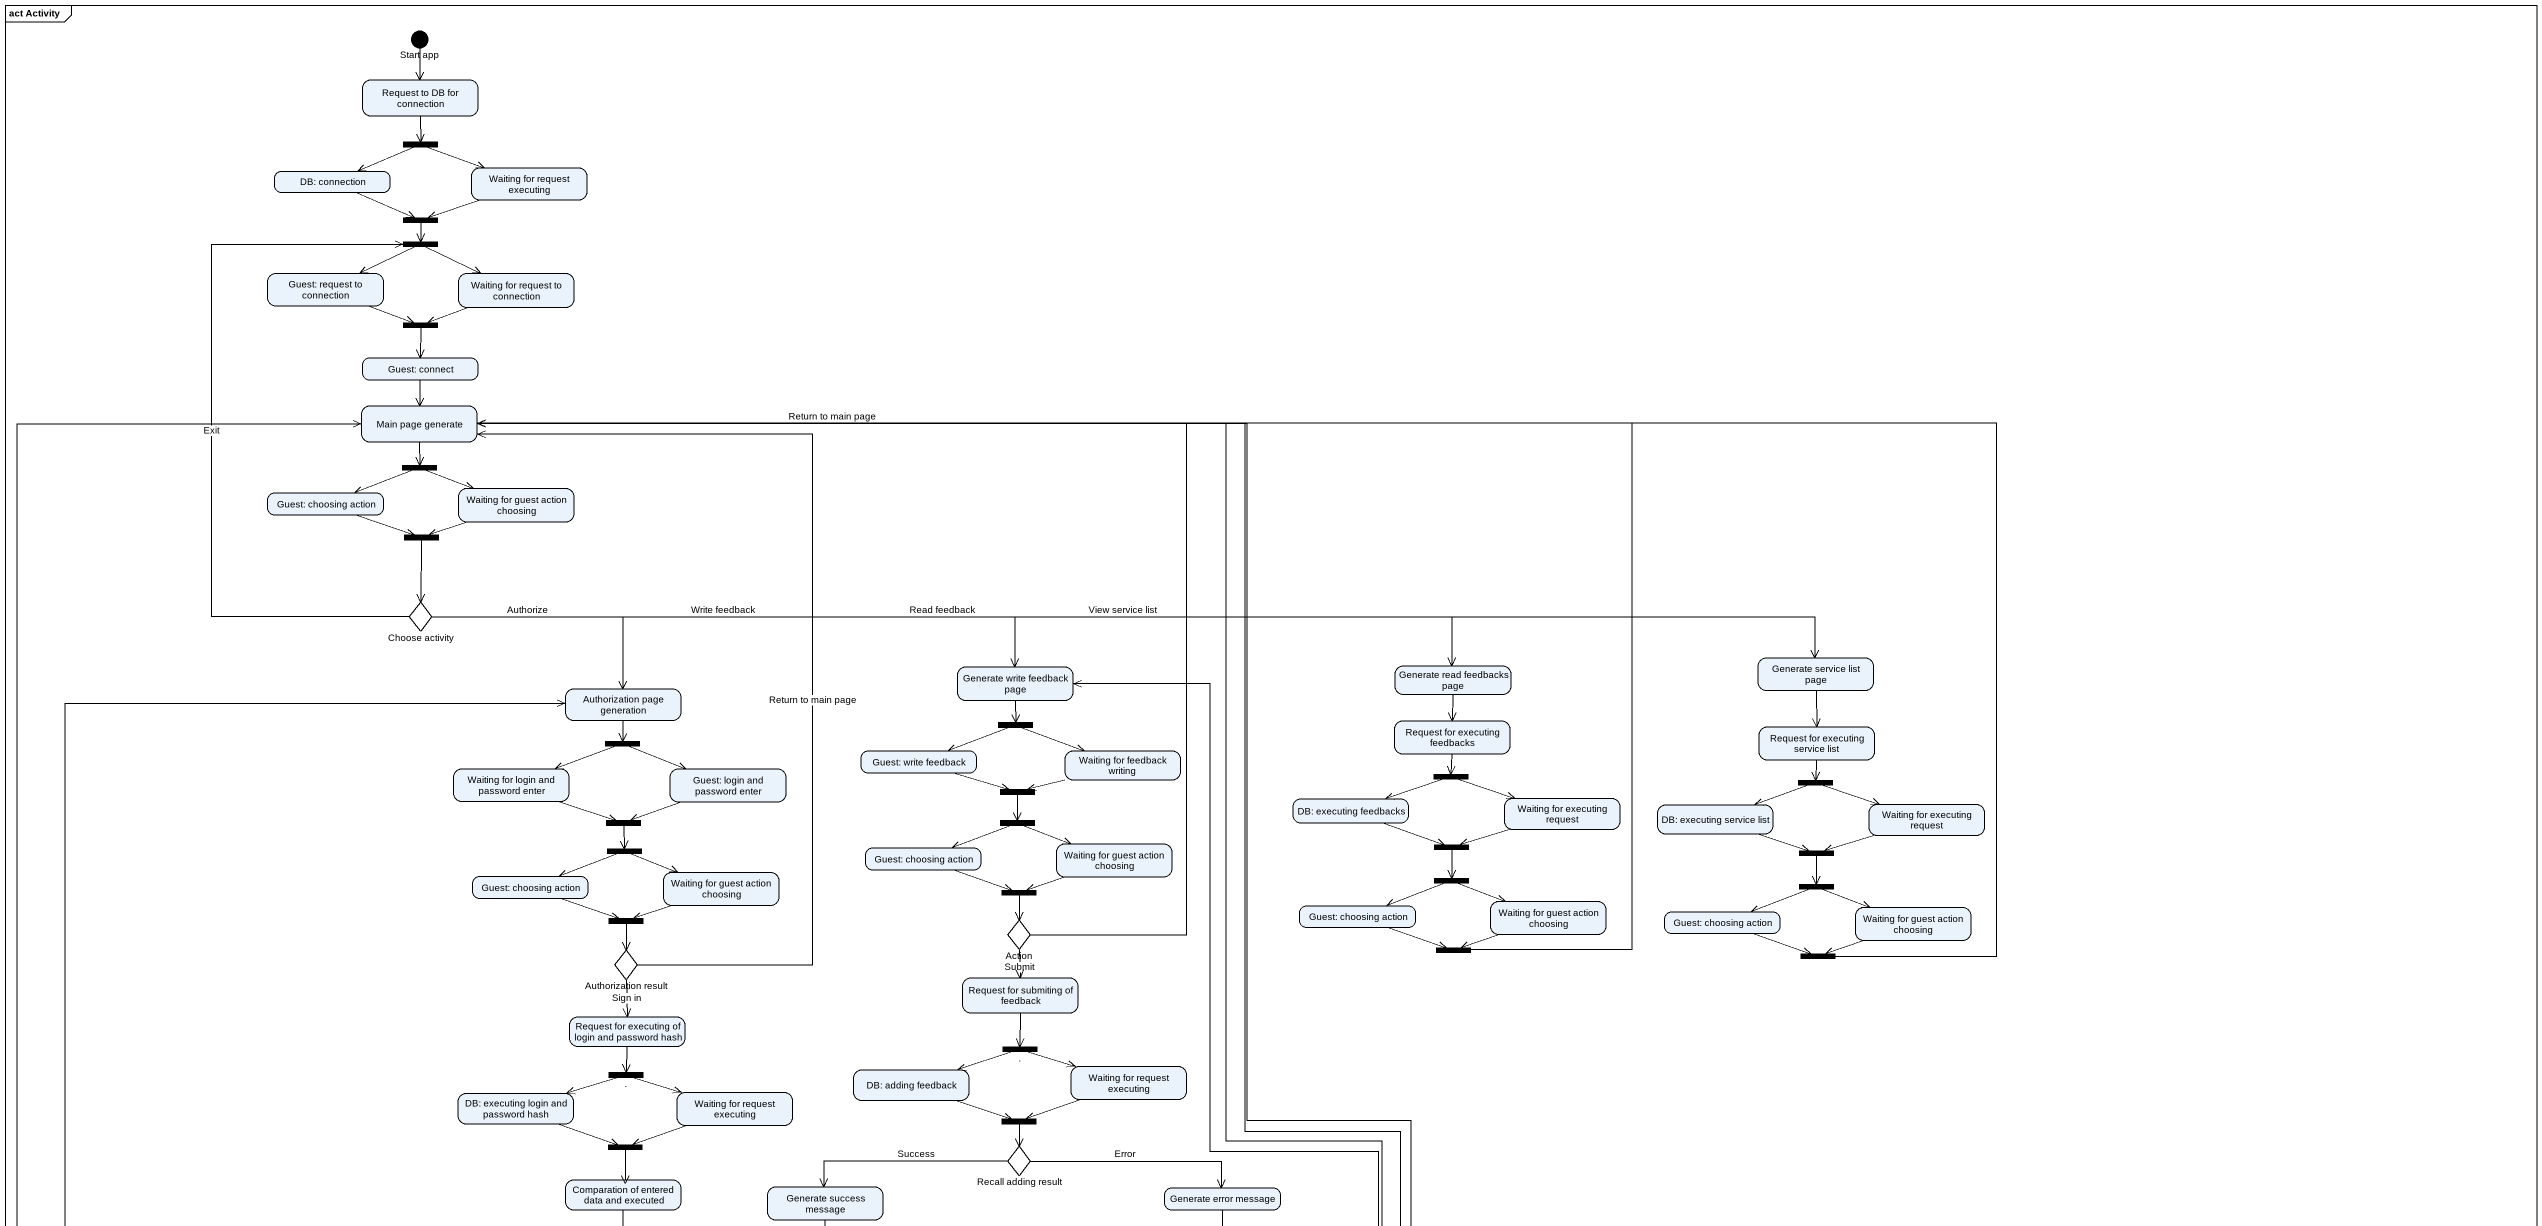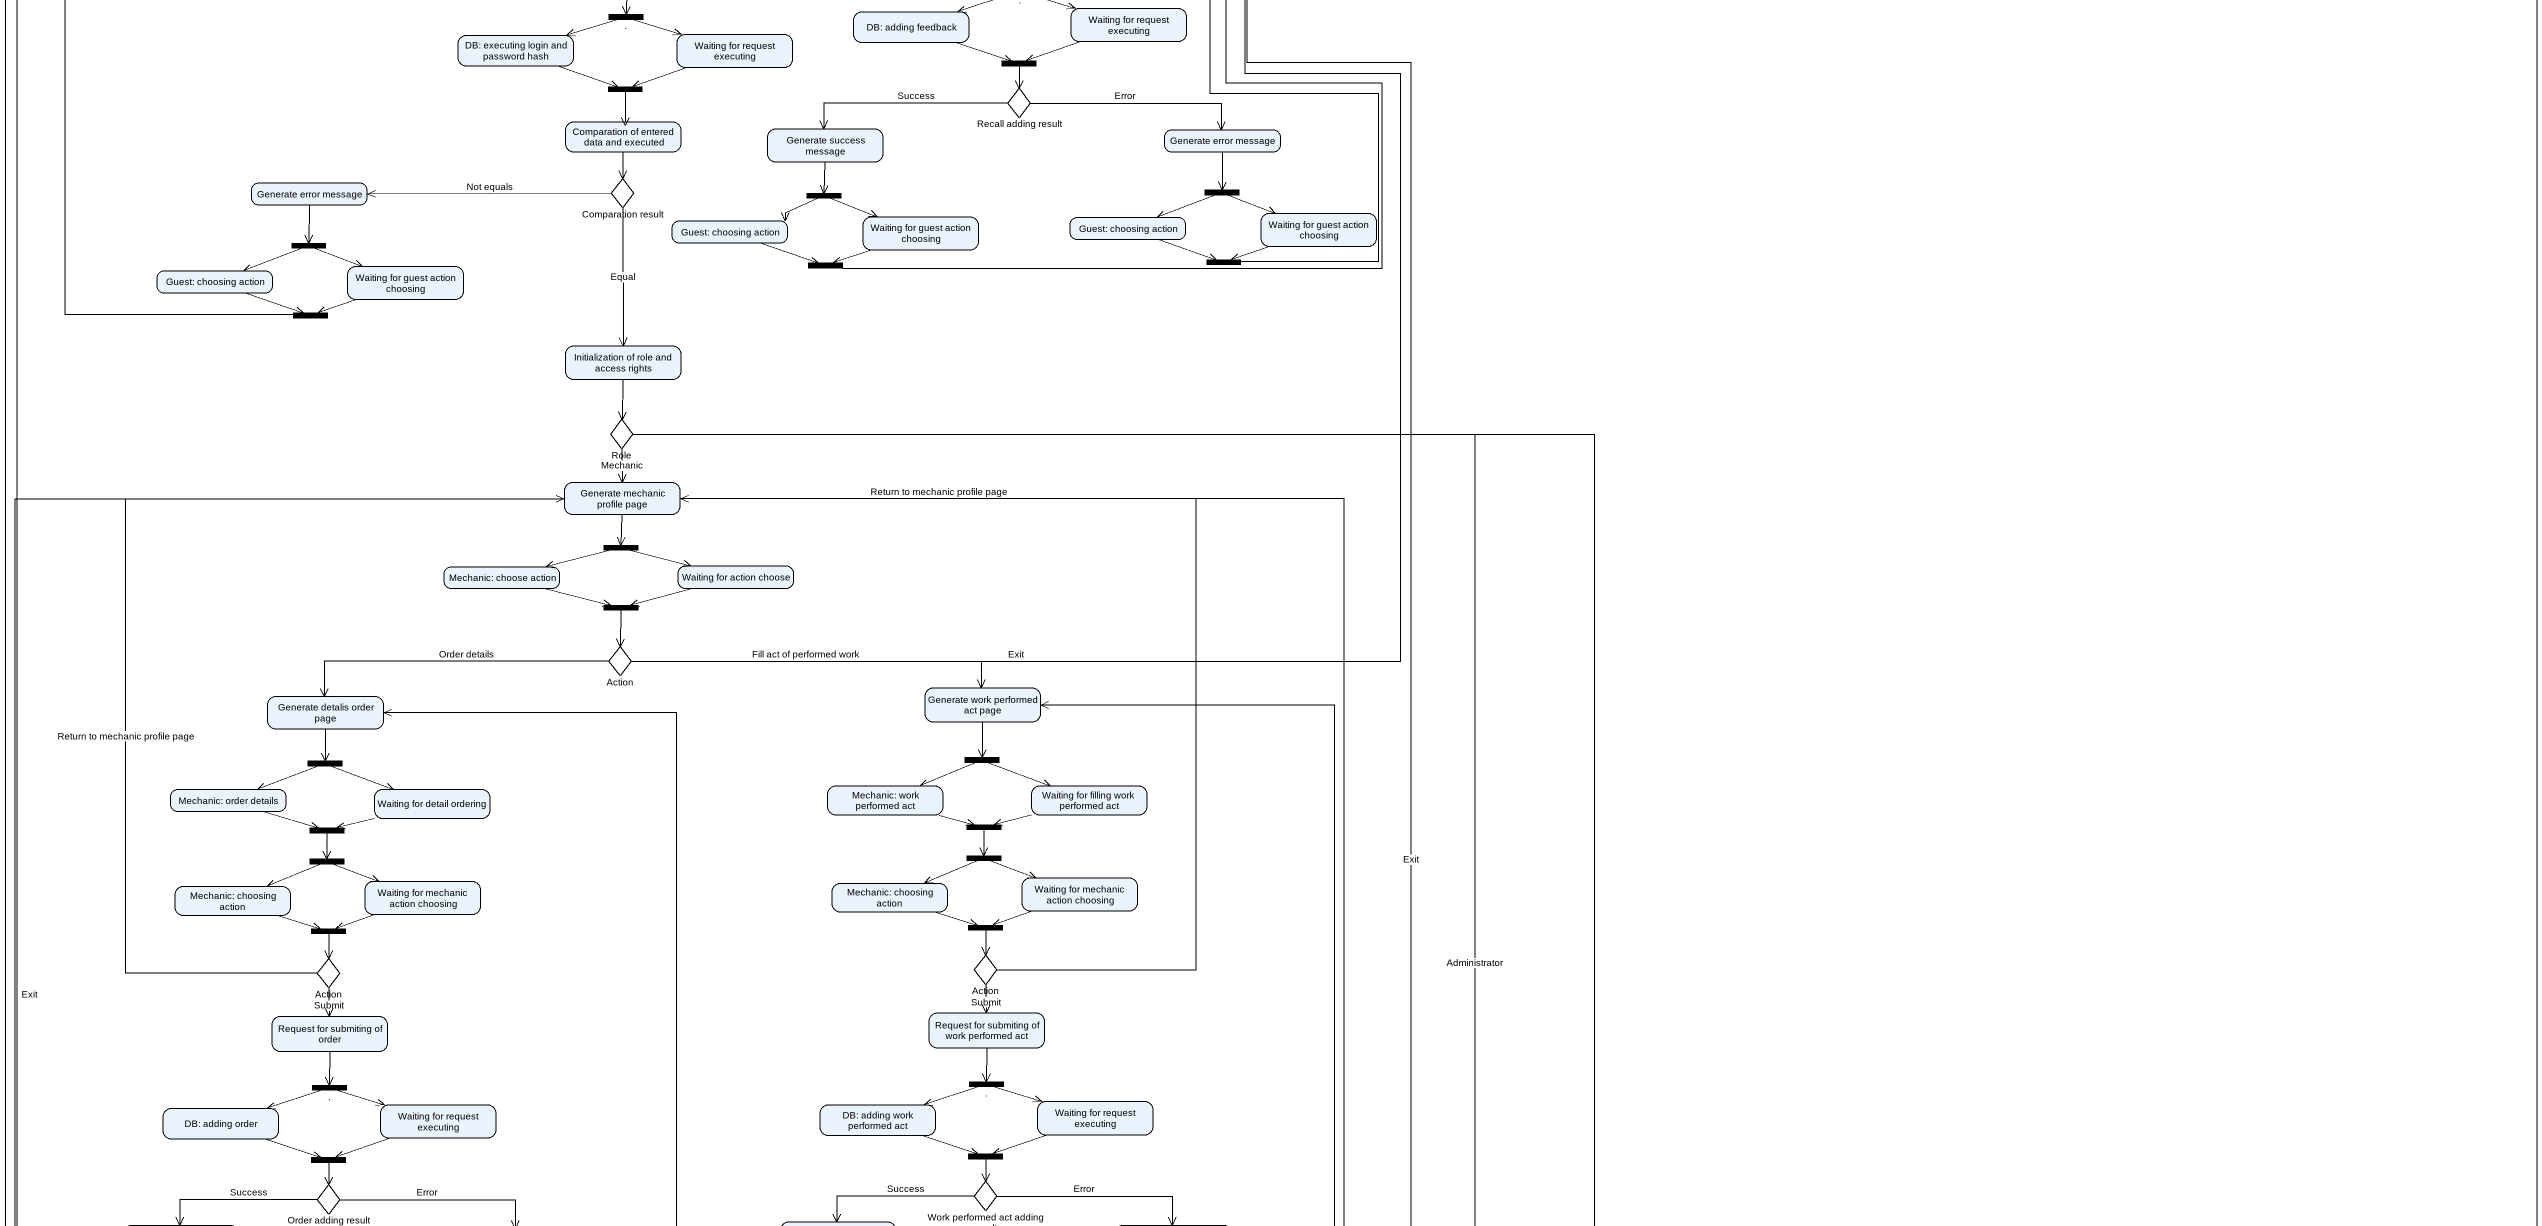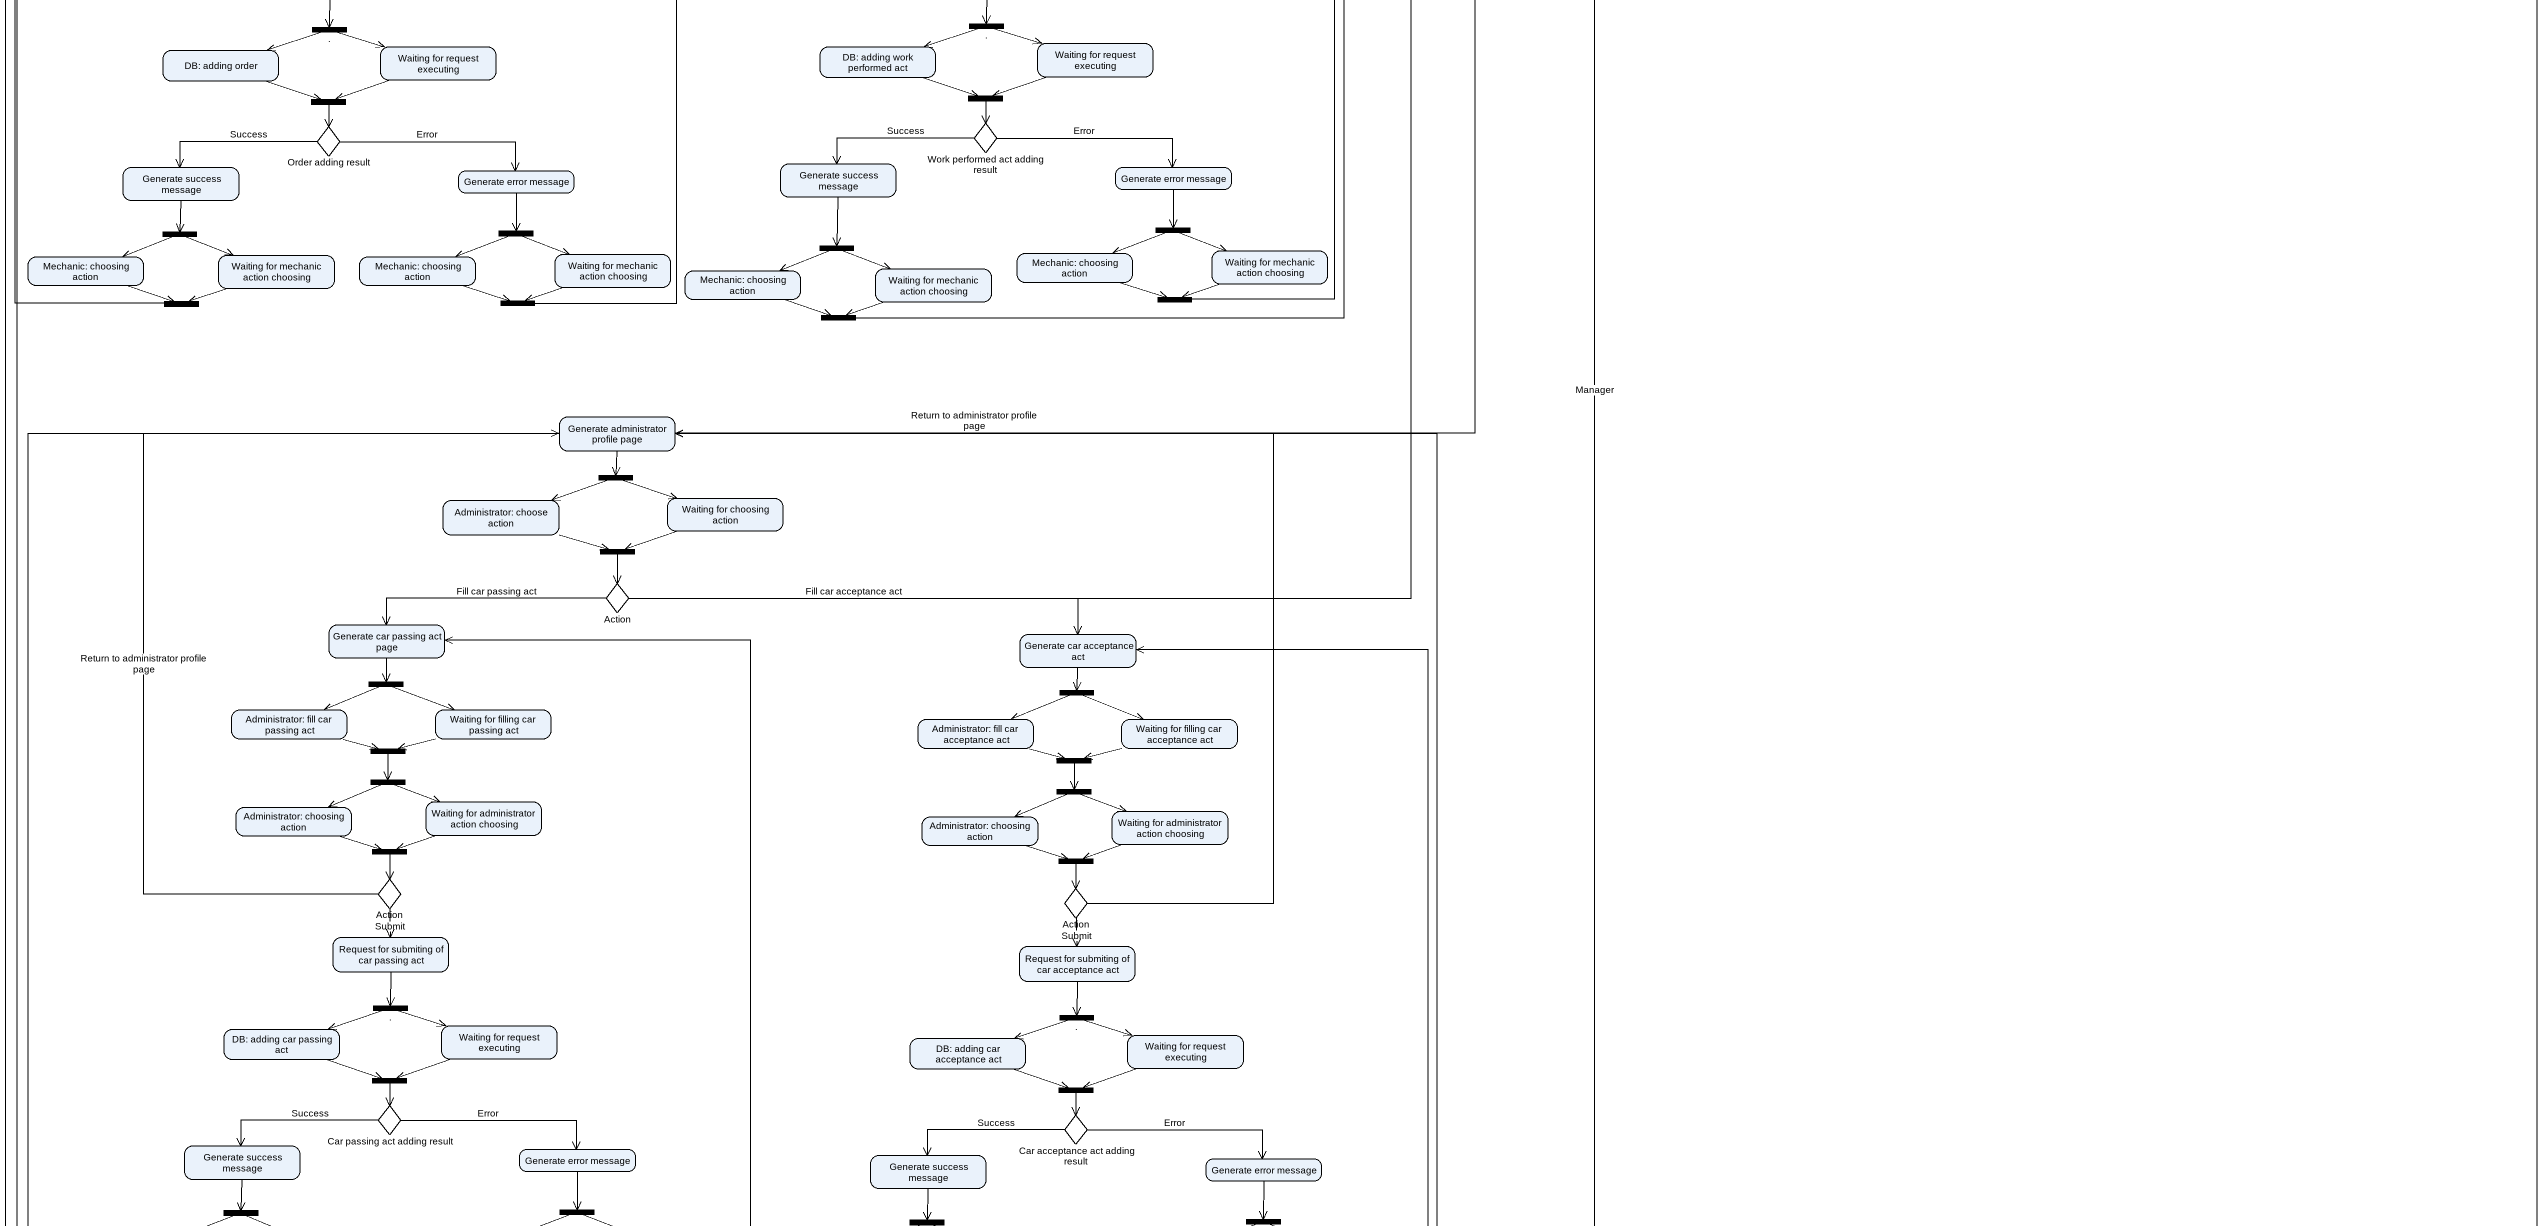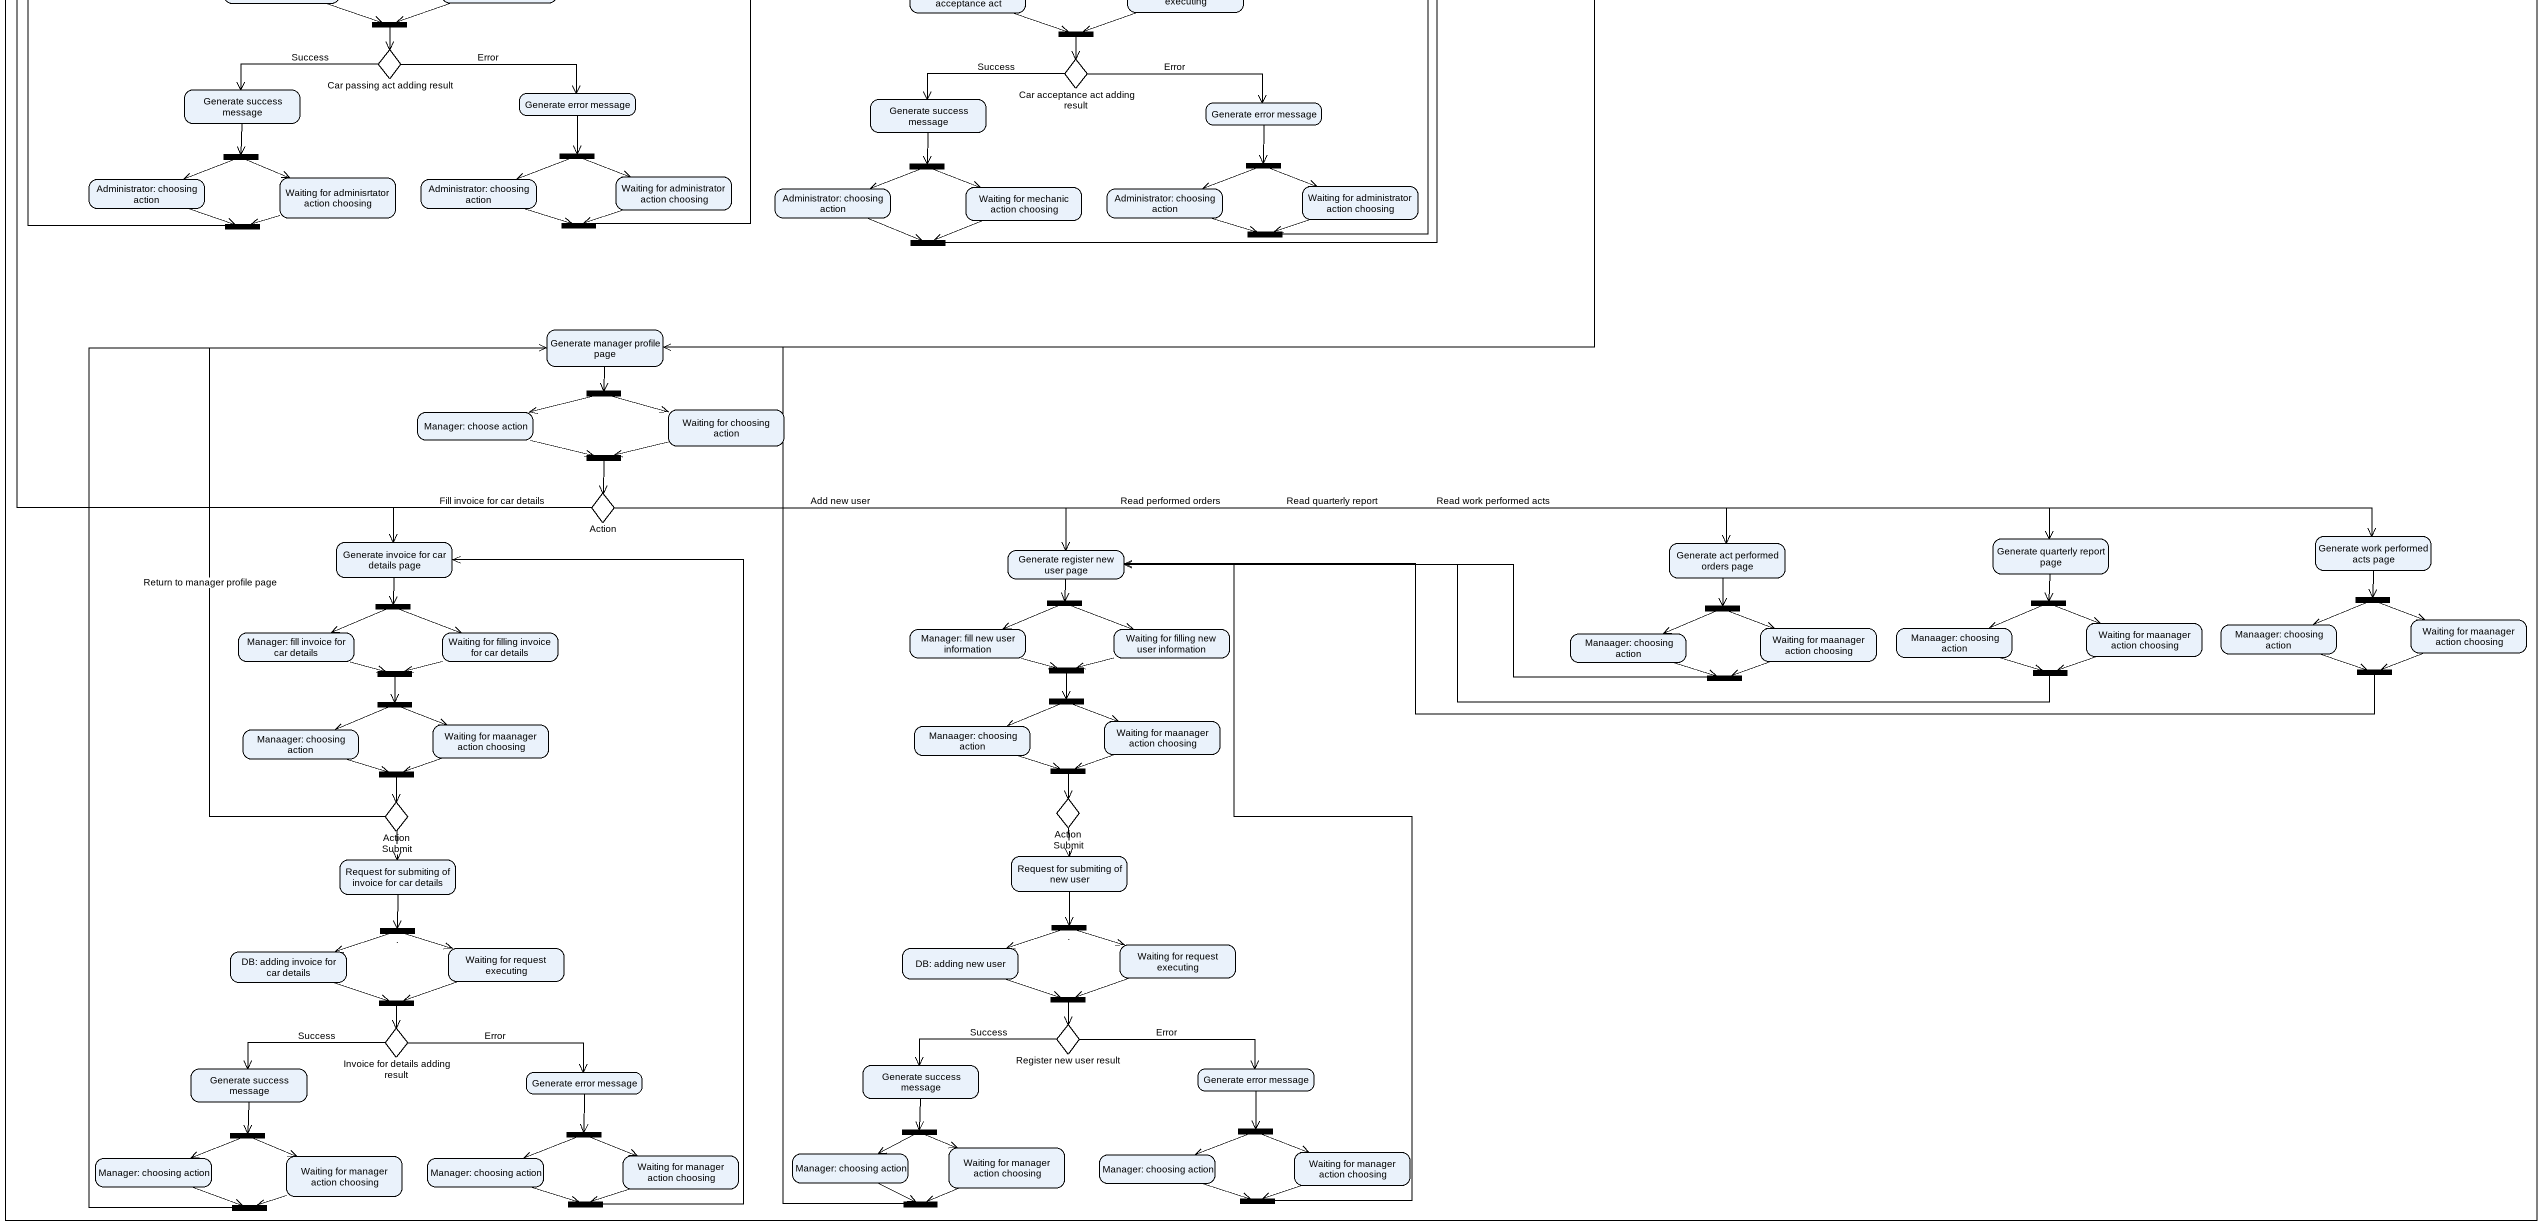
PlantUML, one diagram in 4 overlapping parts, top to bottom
@startuml
mainframe act Activity
hide empty description
state "Start app" as Start_app <<start>>
state "Request to DB for connection" as Request_to_DB_for_connection
state fork1 <<fork>>
state "DB: connection" as DB_connection
state "Waiting for request executing" as Waiting_for_request
state fork2 <<join>>
state fork3 <<fork>>
state "Guest: request to connection" as Guest_request_to_connection
state "Waiting for request to connection" as Waiting_for_request_to
state fork4 <<join>>
state "Guest: connect" as Guest_connect
state "Main page generate" as Main_page_generate
state "Guest: choosing action" as Guest_choosing_action
state fork5 <<fork>>
state "Waiting for guest action choosing" as Waiting_for_guest_action
state fork6 <<join>>
state "Choose activity" as Choose_activity <<choice>>
state "Generate write feedback page" as Generate_write_feedback_page
state "Generate read feedbacks page" as Generate_read_feedbacks_page
state "Generate service list page" as Generate_service_list_page
state "Authorization page generation" as Authorization_page
state fork7 <<fork>>
state "Request for executing feedbacks" as Request_for_executing
state fork8 <<fork>>
state "Guest: write feedback" as Guest_write_feedback
state "Waiting for feedback writing" as Waiting_for_feedback_writing
state "Request for executing service list" as Request_for_executing_2
state "Waiting for login and password enter" as Waiting_for_login_and
state "Guest: login and password enter" as Guest_login_and_password
state fork9 <<join>>
state "DB: executing feedbacks" as DB_executing_feedbacks
state fork10 <<fork>>
state "Waiting for executing request" as Waiting_for_executing
state fork11 <<fork>>
state fork12 <<join>>
state fork13 <<fork>>
state "DB: executing service list" as DB_executing_service_list
state "Waiting for executing request" as Waiting_for_executing_2
state "Guest: choosing action" as Guest_choosing_action_2
state fork14 <<fork>>
state "Waiting for guest action choosing" as Waiting_for_guest_action_2
state "Guest: choosing action" as Guest_choosing_action_3
state "Waiting for guest action choosing" as Waiting_for_guest_action_3
state fork15 <<join>>
state fork16 <<fork>>
state fork17 <<join>>
state fork18 <<join>>
state fork19 <<join>>
state "Guest: choosing action" as Guest_choosing_action_4
state "Waiting for guest action choosing" as Waiting_for_guest_action_4
state "Guest: choosing action" as Guest_choosing_action_5
state fork20 <<fork>>
state "Waiting for guest action choosing" as Waiting_for_guest_action_5
state "Authorization result" as Authorization_result <<choice>>
state "Action" as Action_ <<choice>>
state fork21 <<join>>
state fork22 <<join>>
state "Request for submiting of feedback" as Request_for_submiting_of
state "Request for executing of login and password hash" as Request_for_executing_of
state "." as fork23 <<fork>>
state "DB: adding feedback" as DB_adding_feedback
state "." as fork24 <<fork>>
state "Waiting for request executing" as Waiting_for_request_2
state "DB: executing login and password hash" as DB_executing_login_and
state "Waiting for request executing" as Waiting_for_request_3
state fork25 <<join>>
state fork26 <<join>>
state "Recall adding result" as Recall_adding_result <<choice>>
state "Comparation of entered data and executed" as Comparation_of_entered_data
state "Generate success message" as Generate_success_message
state "Generate error message" as Generate_error_message
state "Generate error message" as Generate_error_message_2
state "Comparation result" as Comparation_result <<choice>>
state fork27 <<fork>>
state fork28 <<fork>>
state fork29 <<fork>>
state "Guest: choosing action" as Guest_choosing_action_6
state "Waiting for guest action choosing" as Waiting_for_guest_action_6
state "Guest: choosing action" as Guest_choosing_action_7
state "Waiting for guest action choosing" as Waiting_for_guest_action_7
state "Guest: choosing action" as Guest_choosing_action_8
state "Waiting for guest action choosing" as Waiting_for_guest_action_8
state fork30 <<join>>
state fork31 <<join>>
state fork32 <<join>>
state "Initialization of role and access rights" as Initialization_of_role_and
state Role <<choice>>
state "Generate mechanic profile page" as Generate_mechanic_profile
state fork33 <<fork>>
state "Mechanic: choose action" as Mechanic_choose_action
state "Waiting for action choose" as Waiting_for_action_choose
state fork34 <<join>>
state "Action" as Action__2 <<choice>>
state "Generate detalis order page" as Generate_detalis_order_page
state "Generate work performed act page" as Generate_work_performed_act
state "Mechanic: order details" as Mechanic_order_details
state fork35 <<fork>>
state "Waiting for detail ordering" as Waiting_for_detail_ordering
state "Mechanic: work performed act" as Mechanic_work_performed_act
state fork36 <<fork>>
state "Waiting for filling work performed act" as Waiting_for_filling_work
state fork37 <<join>>
state fork38 <<join>>
state fork39 <<fork>>
state fork40 <<fork>>
state "Mechanic: choosing action" as Mechanic_choosing_action
state "Waiting for mechanic action choosing" as Waiting_for_mechanic_action
state "Mechanic: choosing action" as Mechanic_choosing_action_2
state "Waiting for mechanic action choosing" as Waiting_for_mechanic_action_2
state fork41 <<join>>
state fork42 <<join>>
state "Action" as Action__3 <<choice>>
state "Action" as Action__4 <<choice>>
state "Request for submiting of order" as Request_for_submiting_of_2
state "Request for submiting of work performed act" as Request_for_submiting_of_3
state "." as fork43 <<fork>>
state "." as fork44 <<fork>>
state "DB: adding order" as DB_adding_order
state "Waiting for request executing" as Waiting_for_request_4
state "DB: adding work performed act" as DB_adding_work_performed_act
state "Waiting for request executing" as Waiting_for_request_5
state fork45 <<join>>
state fork46 <<join>>
state "Order adding result" as Order_adding_result <<choice>>
state "Work performed act adding result" as Work_performed_act_adding <<choice>>
state "Generate success message" as Generate_success_message_2
state "Generate error message" as Generate_error_message_3
state "Generate success message" as Generate_success_message_3
state "Generate error message" as Generate_error_message_4
state fork47 <<fork>>
state fork48 <<fork>>
state fork49 <<fork>>
state "Mechanic: choosing action" as Mechanic_choosing_action_3
state "Waiting for mechanic action choosing" as Waiting_for_mechanic_action_3
state "Mechanic: choosing action" as Mechanic_choosing_action_4
state "Waiting for mechanic action choosing" as Waiting_for_mechanic_action_4
state "Mechanic: choosing action" as Mechanic_choosing_action_5
state fork50 <<fork>>
state "Waiting for mechanic action choosing" as Waiting_for_mechanic_action_5
state "Mechanic: choosing action" as Mechanic_choosing_action_6
state "Waiting for mechanic action choosing" as Waiting_for_mechanic_action_6
state fork51 <<join>>
state fork52 <<join>>
state fork53 <<join>>
state fork54 <<join>>
state "Generate administrator profile page" as Generate_administrator
state "Administrator: choose action" as Administrator_choose_action
state fork55 <<fork>>
state "Waiting for choosing action" as Waiting_for_choosing_action
state fork56 <<join>>
state "Action" as Action__5 <<choice>>
state "Generate car passing act page" as Generate_car_passing_act
state "Generate car acceptance act" as Generate_car_acceptance_act
state fork57 <<fork>>
state fork58 <<fork>>
state "Administrator: fill car passing act" as Administrator_fill_car
state "Waiting for filling car passing act" as Waiting_for_filling_car
state "Administrator: fill car acceptance act" as Administrator_fill_car_2
state "Waiting for filling car acceptance act" as Waiting_for_filling_car_2
state fork59 <<join>>
state fork60 <<join>>
state "Administrator: choosing action" as Administrator_choosing
state fork61 <<fork>>
state "Waiting for administrator action choosing" as Waiting_for_administrator
state fork62 <<fork>>
state "Waiting for administrator action choosing" as Waiting_for_administrator_2
state fork63 <<join>>
state "Administrator: choosing action" as Administrator_choosing_2
state "Action" as Action__6 <<choice>>
state fork64 <<join>>
state "Action" as Action__7 <<choice>>
state "Request for submiting of car passing act" as Request_for_submiting_of_4
state "Request for submiting of car acceptance act" as Request_for_submiting_of_5
state "." as fork65 <<fork>>
state "DB: adding car passing act" as DB_adding_car_passing_act
state "Waiting for request executing" as Waiting_for_request_6
state "DB: adding car acceptance act" as DB_adding_car_acceptance_act
state "." as fork66 <<fork>>
state "Waiting for request executing" as Waiting_for_request_7
state fork67 <<join>>
state "Car passing act adding result" as Car_passing_act_adding <<choice>>
state fork68 <<join>>
state "Car acceptance act adding result" as Car_acceptance_act_adding <<choice>>
state "Generate success message" as Generate_success_message_4
state "Generate error message" as Generate_error_message_5
state "Generate success message" as Generate_success_message_5
state "Generate error message" as Generate_error_message_6
state "Administrator: choosing action" as Administrator_choosing_3
state fork69 <<fork>>
state "Waiting for adminisrtator action choosing" as Waiting_for_adminisrtator
state "Administrator: choosing action" as Administrator_choosing_4
state fork70 <<fork>>
state "Waiting for administrator action choosing" as Waiting_for_administrator_3
state fork71 <<fork>>
state fork72 <<fork>>
state fork73 <<join>>
state "Administrator: choosing action" as Administrator_choosing_5
state "Waiting for mechanic action choosing" as Waiting_for_mechanic_action_7
state "Administrator: choosing action" as Administrator_choosing_6
state "Waiting for administrator action choosing" as Waiting_for_administrator_4
state fork74 <<join>>
state fork75 <<join>>
state fork76 <<join>>
state "Generate manager profile page" as Generate_manager_profile
state "Manager: choose action" as Manager_choose_action
state fork77 <<fork>>
state "Waiting for choosing action" as Waiting_for_choosing_action_2
state fork78 <<join>>
state "Action" as Action__8 <<choice>>
state "Generate invoice for car details page" as Generate_invoice_for_car
state "Generate register new user page" as Generate_register_new_user
state "Generate act performed orders page" as Generate_act_performed
state "Generate quarterly report page" as Generate_quarterly_report
state "Generate work performed acts page" as Generate_work_performed
state fork79 <<fork>>
state fork80 <<fork>>
state fork81 <<fork>>
state fork82 <<fork>>
state fork83 <<fork>>
state "Manager: fill invoice for car details" as Manager_fill_invoice_for
state "Waiting for filling invoice for car details" as Waiting_for_filling_invoice
state "Manager: fill new user information" as Manager_fill_new_user
state "Waiting for filling new user information" as Waiting_for_filling_new
state "Manaager: choosing action" as Manaager_choosing_action
state "Waiting for maanager action choosing" as Waiting_for_maanager_action
state "Manaager: choosing action" as Manaager_choosing_action_2
state "Waiting for maanager action choosing" as Waiting_for_maanager_action_2
state "Manaager: choosing action" as Manaager_choosing_action_3
state "Waiting for maanager action choosing" as Waiting_for_maanager_action_3
state fork84 <<join>>
state fork85 <<join>>
state fork86 <<join>>
state fork87 <<join>>
state fork88 <<join>>
state fork89 <<fork>>
state "Waiting for maanager action choosing" as Waiting_for_maanager_action_4
state "Manaager: choosing action" as Manaager_choosing_action_4
state fork90 <<fork>>
state "Waiting for maanager action choosing" as Waiting_for_maanager_action_5
state "Manaager: choosing action" as Manaager_choosing_action_5
state fork91 <<join>>
state "Action" as Action__9 <<choice>>
state fork92 <<join>>
state "Action" as Action__10 <<choice>>
state "Request for submiting of invoice for car details" as Request_for_submiting_of_6
state "Request for submiting of new user" as Request_for_submiting_of_7
state "DB: adding invoice for car details" as DB_adding_invoice_for_car
state "." as fork93 <<fork>>
state "Waiting for request executing" as Waiting_for_request_8
state "DB: adding new user" as DB_adding_new_user
state "." as fork94 <<fork>>
state "Waiting for request executing" as Waiting_for_request_9
state fork95 <<join>>
state fork96 <<join>>
state "Invoice for details adding result" as Invoice_for_details_adding <<choice>>
state "Register new user result" as Register_new_user_result <<choice>>
state "Generate success message" as Generate_success_message_6
state "Generate error message" as Generate_error_message_7
state "Generate success message" as Generate_success_message_7
state "Generate error message" as Generate_error_message_8
state fork97 <<fork>>
state fork98 <<fork>>
state fork99 <<fork>>
state "Waiting for manager action choosing" as Waiting_for_manager_action
state fork100 <<fork>>
state "Waiting for manager action choosing" as Waiting_for_manager_action_2
state "Manager: choosing action" as Manager_choosing_action
state "Waiting for manager action choosing" as Waiting_for_manager_action_3
state "Manager: choosing action" as Manager_choosing_action_2
state "Waiting for manager action choosing" as Waiting_for_manager_action_4
state "Manager: choosing action" as Manager_choosing_action_3
state "Manager: choosing action" as Manager_choosing_action_4
state fork101 <<join>>
state fork102 <<join>>
state fork103 <<join>>
state fork104 <<join>>
Start_app --> Request_to_DB_for_connection
Request_to_DB_for_connection --> fork1
fork1 -left-> DB_connection
fork1 -right-> Waiting_for_request
DB_connection -right-> fork2
Waiting_for_request -left-> fork2
fork2 --> fork3
fork3 -left-> Guest_request_to_connection
fork3 -right-> Waiting_for_request_to
Guest_request_to_connection -right-> fork4
Waiting_for_request_to -left-> fork4
fork4 --> Guest_connect
Guest_connect --> Main_page_generate
Main_page_generate --> fork5
Guest_choosing_action -right-> fork6
fork5 -left-> Guest_choosing_action
fork5 -right-> Waiting_for_guest_action
Waiting_for_guest_action -left-> fork6
fork6 --> Choose_activity
Choose_activity -up-> fork3 : Exit
Choose_activity -right-> Generate_write_feedback_page : Write feedback
Choose_activity -right-> Generate_read_feedbacks_page : Read feedback
Choose_activity -right-> Generate_service_list_page : View service list
Choose_activity -right-> Authorization_page : Authorize
Generate_write_feedback_page --> fork7
Generate_read_feedbacks_page --> Request_for_executing
Generate_service_list_page --> Request_for_executing_2
Authorization_page --> fork8
fork7 -left-> Guest_write_feedback
fork7 -right-> Waiting_for_feedback_writing
Request_for_executing --> fork10
fork8 -left-> Waiting_for_login_and
fork8 -right-> Guest_login_and_password
Guest_write_feedback -right-> fork9
Waiting_for_feedback_writing -left-> fork9
Request_for_executing_2 --> fork11
Waiting_for_login_and -right-> fork12
Guest_login_and_password -left-> fork12
fork9 --> fork13
DB_executing_feedbacks -right-> fork15
fork10 -left-> DB_executing_feedbacks
fork10 -right-> Waiting_for_executing
Waiting_for_executing -left-> fork15
fork11 -left-> DB_executing_service_list
fork11 -right-> Waiting_for_executing_2
fork12 --> fork14
fork13 -left-> Guest_choosing_action_3
fork13 -right-> Waiting_for_guest_action_3
DB_executing_service_list -right-> fork17
Waiting_for_executing_2 -left-> fork17
Guest_choosing_action_2 -right-> fork18
fork14 -left-> Guest_choosing_action_2
fork14 -right-> Waiting_for_guest_action_2
Waiting_for_guest_action_2 -left-> fork18
Guest_choosing_action_3 -right-> fork19
Waiting_for_guest_action_3 -left-> fork19
fork15 --> fork16
fork16 -left-> Guest_choosing_action_4
fork16 -right-> Waiting_for_guest_action_4
fork17 --> fork20
fork18 --> Authorization_result
fork19 --> Action_
Guest_choosing_action_4 -right-> fork21
Waiting_for_guest_action_4 -left-> fork21
Guest_choosing_action_5 -right-> fork22
fork20 -left-> Guest_choosing_action_5
fork20 -right-> Waiting_for_guest_action_5
Waiting_for_guest_action_5 -left-> fork22
Authorization_result -up-> Main_page_generate : Return to main page
Authorization_result --> Request_for_executing_of : Sign in
Action_ -up-> Main_page_generate : Return to main page
Action_ --> Request_for_submiting_of : Submit
fork21 -left-> Main_page_generate
fork22 -left-> Main_page_generate
Request_for_submiting_of --> fork24
Request_for_executing_of --> fork23
fork23 -left-> DB_executing_login_and
fork23 -right-> Waiting_for_request_3
DB_adding_feedback -right-> fork26
fork24 -left-> DB_adding_feedback
fork24 -right-> Waiting_for_request_2
Waiting_for_request_2 -left-> fork26
DB_executing_login_and -right-> fork25
Waiting_for_request_3 -left-> fork25
fork25 --> Comparation_of_entered_data
fork26 --> Recall_adding_result
Recall_adding_result -left-> Generate_success_message : Success
Recall_adding_result -right-> Generate_error_message : Error
Comparation_of_entered_data --> Comparation_result
Generate_success_message --> fork27
Generate_error_message --> fork28
Generate_error_message_2 --> fork29
Comparation_result -left-> Generate_error_message_2 : Not equals
Comparation_result --> Initialization_of_role_and : Equal
fork27 -left-> Guest_choosing_action_6
fork27 -right-> Waiting_for_guest_action_6
fork28 -left-> Guest_choosing_action_7
fork28 -right-> Waiting_for_guest_action_7
fork29 -left-> Guest_choosing_action_8
fork29 -right-> Waiting_for_guest_action_8
Guest_choosing_action_6 -right-> fork30
Waiting_for_guest_action_6 -left-> fork30
Guest_choosing_action_7 -right-> fork31
Waiting_for_guest_action_7 -left-> fork31
Guest_choosing_action_8 -right-> fork32
Waiting_for_guest_action_8 -left-> fork32
fork30 -up-> Main_page_generate
fork31 -up-> Generate_write_feedback_page
fork32 -up-> Authorization_page
Initialization_of_role_and --> Role
Role --> Generate_mechanic_profile : Mechanic
Role --> Generate_administrator : Administrator
Role --> Generate_manager_profile : Manager
Generate_mechanic_profile --> fork33
fork33 -left-> Mechanic_choose_action
fork33 -right-> Waiting_for_action_choose
Mechanic_choose_action -right-> fork34
Waiting_for_action_choose -left-> fork34
fork34 --> Action__2
Action__2 -up-> Main_page_generate : Exit
Action__2 -left-> Generate_detalis_order_page : Order details
Action__2 -right-> Generate_work_performed_act : Fill act of performed work
Generate_detalis_order_page --> fork35
Generate_work_performed_act --> fork36
Mechanic_order_details -right-> fork37
fork35 -left-> Mechanic_order_details
fork35 -right-> Waiting_for_detail_ordering
Waiting_for_detail_ordering -left-> fork37
Mechanic_work_performed_act -right-> fork38
fork36 -left-> Mechanic_work_performed_act
fork36 -right-> Waiting_for_filling_work
Waiting_for_filling_work -left-> fork38
fork37 --> fork39
fork38 --> fork40
fork39 -left-> Mechanic_choosing_action
fork39 -right-> Waiting_for_mechanic_action
fork40 -left-> Mechanic_choosing_action_2
fork40 -right-> Waiting_for_mechanic_action_2
Mechanic_choosing_action -right-> fork41
Waiting_for_mechanic_action -left-> fork41
Mechanic_choosing_action_2 -right-> fork42
Waiting_for_mechanic_action_2 -left-> fork42
fork41 --> Action__3
fork42 --> Action__4
Action__3 -up-> Generate_mechanic_profile : Return to mechanic profile page
Action__3 --> Request_for_submiting_of_2 : Submit
Action__4 -up-> Generate_mechanic_profile : Return to mechanic profile page
Action__4 --> Request_for_submiting_of_3 : Submit
Request_for_submiting_of_2 --> fork43
Request_for_submiting_of_3 --> fork44
fork43 -left-> DB_adding_order
fork43 -right-> Waiting_for_request_4
fork44 -left-> DB_adding_work_performed_act
fork44 -right-> Waiting_for_request_5
DB_adding_order -right-> fork45
Waiting_for_request_4 -left-> fork45
DB_adding_work_performed_act -right-> fork46
Waiting_for_request_5 -left-> fork46
fork45 --> Order_adding_result
fork46 --> Work_performed_act_adding
Order_adding_result -left-> Generate_success_message_2 : Success
Order_adding_result -right-> Generate_error_message_3 : Error
Work_performed_act_adding -left-> Generate_success_message_3 : Success
Work_performed_act_adding -right-> Generate_error_message_4 : Error
Generate_success_message_2 --> fork47
Generate_error_message_3 --> fork48
Generate_success_message_3 --> fork50
Generate_error_message_4 --> fork49
fork47 -left-> Mechanic_choosing_action_3
fork47 -right-> Waiting_for_mechanic_action_3
fork48 -left-> Mechanic_choosing_action_4
fork48 -right-> Waiting_for_mechanic_action_4
fork49 -left-> Mechanic_choosing_action_6
fork49 -right-> Waiting_for_mechanic_action_6
Mechanic_choosing_action_3 -right-> fork51
Waiting_for_mechanic_action_3 -left-> fork51
Mechanic_choosing_action_4 -right-> fork52
Waiting_for_mechanic_action_4 -left-> fork52
Mechanic_choosing_action_5 -right-> fork54
fork50 -left-> Mechanic_choosing_action_5
fork50 -right-> Waiting_for_mechanic_action_5
Waiting_for_mechanic_action_5 -left-> fork54
Mechanic_choosing_action_6 -right-> fork53
Waiting_for_mechanic_action_6 -left-> fork53
fork51 -up-> Generate_mechanic_profile
fork52 -up-> Generate_detalis_order_page
fork53 -up-> Generate_work_performed_act
fork54 -up-> Generate_mechanic_profile
Generate_administrator --> fork55
Administrator_choose_action -right-> fork56
fork55 -left-> Administrator_choose_action
fork55 -right-> Waiting_for_choosing_action
Waiting_for_choosing_action -left-> fork56
fork56 --> Action__5
Action__5 -up-> Main_page_generate : Exit
Action__5 -left-> Generate_car_passing_act : Fill car passing act
Action__5 -right-> Generate_car_acceptance_act : Fill car acceptance act
Generate_car_passing_act --> fork57
Generate_car_acceptance_act --> fork58
fork57 -left-> Administrator_fill_car
fork57 -right-> Waiting_for_filling_car
fork58 -left-> Administrator_fill_car_2
fork58 -right-> Waiting_for_filling_car_2
Administrator_fill_car -right-> fork59
Waiting_for_filling_car -left-> fork59
Administrator_fill_car_2 -right-> fork60
Waiting_for_filling_car_2 -left-> fork60
fork59 --> fork61
fork60 --> fork62
Administrator_choosing -right-> fork63
fork61 -left-> Administrator_choosing
fork61 -right-> Waiting_for_administrator
Waiting_for_administrator -left-> fork63
fork62 -right-> Waiting_for_administrator_2
fork62 -left-> Administrator_choosing_2
Waiting_for_administrator_2 -left-> fork64
fork63 --> Action__6
Administrator_choosing_2 -right-> fork64
Action__6 -up-> Generate_administrator : Return to administrator profile page
Action__6 --> Request_for_submiting_of_4 : Submit
fork64 --> Action__7
Action__7 -up-> Generate_administrator : Return to administrator profile page
Action__7 --> Request_for_submiting_of_5 : Submit
Request_for_submiting_of_4 --> fork65
Request_for_submiting_of_5 --> fork66
fork65 -left-> DB_adding_car_passing_act
fork65 -right-> Waiting_for_request_6
DB_adding_car_passing_act -right-> fork67
Waiting_for_request_6 -left-> fork67
DB_adding_car_acceptance_act -right-> fork68
fork66 -left-> DB_adding_car_acceptance_act
fork66 -right-> Waiting_for_request_7
Waiting_for_request_7 -left-> fork68
fork67 --> Car_passing_act_adding
Car_passing_act_adding -left-> Generate_success_message_4 : Success
Car_passing_act_adding -right-> Generate_error_message_5 : Error
fork68 --> Car_acceptance_act_adding
Car_acceptance_act_adding -left-> Generate_success_message_5 : Success
Car_acceptance_act_adding -right-> Generate_error_message_6 : Error
Generate_success_message_4 --> fork69
Generate_error_message_5 --> fork70
Generate_success_message_5 --> fork71
Generate_error_message_6 --> fork72
Administrator_choosing_3 -right-> fork74
fork69 -left-> Administrator_choosing_3
fork69 -right-> Waiting_for_adminisrtator
Waiting_for_adminisrtator -left-> fork74
Administrator_choosing_4 -right-> fork73
fork70 -left-> Administrator_choosing_4
fork70 -right-> Waiting_for_administrator_3
Waiting_for_administrator_3 -left-> fork73
fork71 -left-> Administrator_choosing_5
fork71 -right-> Waiting_for_mechanic_action_7
fork72 -left-> Administrator_choosing_6
fork72 -right-> Waiting_for_administrator_4
fork73 -up-> Generate_car_passing_act
Administrator_choosing_5 -right-> fork75
Waiting_for_mechanic_action_7 -left-> fork75
Administrator_choosing_6 -right-> fork76
Waiting_for_administrator_4 -left-> fork76
fork74 -up-> Generate_administrator
fork75 -up-> Generate_administrator
fork76 -up-> Generate_car_acceptance_act
Generate_manager_profile --> fork77
Manager_choose_action -right-> fork78
fork77 -left-> Manager_choose_action
fork77 -right-> Waiting_for_choosing_action_2
Waiting_for_choosing_action_2 -left-> fork78
fork78 --> Action__8
Action__8 -up-> Main_page_generate : Exit
Action__8 -left-> Generate_invoice_for_car : Fill invoice for car details
Action__8 -right-> Generate_register_new_user : Add new user
Action__8 -right-> Generate_act_performed : Read performed orders
Action__8 -right-> Generate_quarterly_report : Read quarterly report
Action__8 -right-> Generate_work_performed : Read work performed acts
Generate_invoice_for_car --> fork79
Generate_register_new_user --> fork80
Generate_act_performed --> fork81
Generate_quarterly_report --> fork82
Generate_work_performed --> fork83
fork79 -left-> Manager_fill_invoice_for
fork79 -right-> Waiting_for_filling_invoice
fork80 -left-> Manager_fill_new_user
fork80 -right-> Waiting_for_filling_new
fork81 -left-> Manaager_choosing_action
fork81 -right-> Waiting_for_maanager_action
fork82 -left-> Manaager_choosing_action_2
fork82 -right-> Waiting_for_maanager_action_2
fork83 -left-> Manaager_choosing_action_3
fork83 -right-> Waiting_for_maanager_action_3
Manager_fill_invoice_for -right-> fork84
Waiting_for_filling_invoice -left-> fork84
Manager_fill_new_user -right-> fork85
Waiting_for_filling_new -left-> fork85
Manaager_choosing_action -right-> fork86
Waiting_for_maanager_action -left-> fork86
Manaager_choosing_action_2 -right-> fork87
Waiting_for_maanager_action_2 -left-> fork87
Manaager_choosing_action_3 -right-> fork88
Waiting_for_maanager_action_3 -left-> fork88
fork84 --> fork89
fork85 --> fork90
fork86 -left-> Generate_register_new_user
fork87 -left-> Generate_register_new_user
fork88 -left-> Generate_register_new_user
fork89 -right-> Waiting_for_maanager_action_4
fork89 -left-> Manaager_choosing_action_5
Waiting_for_maanager_action_4 -left-> fork91
Manaager_choosing_action_4 -right-> fork92
fork90 -left-> Manaager_choosing_action_4
fork90 -right-> Waiting_for_maanager_action_5
Waiting_for_maanager_action_5 -left-> fork92
Manaager_choosing_action_5 -right-> fork91
fork91 --> Action__9
Action__9 -up-> Generate_manager_profile : Return to manager profile page
Action__9 --> Request_for_submiting_of_6 : Submit
fork92 --> Action__10
Action__10 --> Request_for_submiting_of_7 : Submit
Request_for_submiting_of_6 --> fork93
Request_for_submiting_of_7 --> fork94
DB_adding_invoice_for_car -right-> fork96
fork93 -left-> DB_adding_invoice_for_car
fork93 -right-> Waiting_for_request_8
Waiting_for_request_8 -left-> fork96
DB_adding_new_user -right-> fork95
fork94 -left-> DB_adding_new_user
fork94 -right-> Waiting_for_request_9
Waiting_for_request_9 -left-> fork95
fork95 --> Register_new_user_result
fork96 --> Invoice_for_details_adding
Invoice_for_details_adding -left-> Generate_success_message_6 : Success
Invoice_for_details_adding -right-> Generate_error_message_7 : Error
Register_new_user_result -left-> Generate_success_message_7 : Success
Register_new_user_result -right-> Generate_error_message_8 : Error
Generate_success_message_6 --> fork97
Generate_error_message_7 --> fork98
Generate_success_message_7 --> fork99
Generate_error_message_8 --> fork100
fork97 -left-> Manager_choosing_action
fork97 -right-> Waiting_for_manager_action_3
fork98 -left-> Manager_choosing_action_2
fork98 -right-> Waiting_for_manager_action_4
fork99 -right-> Waiting_for_manager_action
fork99 -left-> Manager_choosing_action_3
Waiting_for_manager_action -left-> fork103
fork100 -right-> Waiting_for_manager_action_2
fork100 -left-> Manager_choosing_action_4
Waiting_for_manager_action_2 -left-> fork104
Manager_choosing_action -right-> fork101
Waiting_for_manager_action_3 -left-> fork101
Manager_choosing_action_2 -right-> fork102
Waiting_for_manager_action_4 -left-> fork102
Manager_choosing_action_3 -right-> fork103
Manager_choosing_action_4 -right-> fork104
fork101 -up-> Generate_manager_profile
fork102 -up-> Generate_invoice_for_car
fork103 -up-> Generate_manager_profile
fork104 -up-> Generate_register_new_user
@enduml
